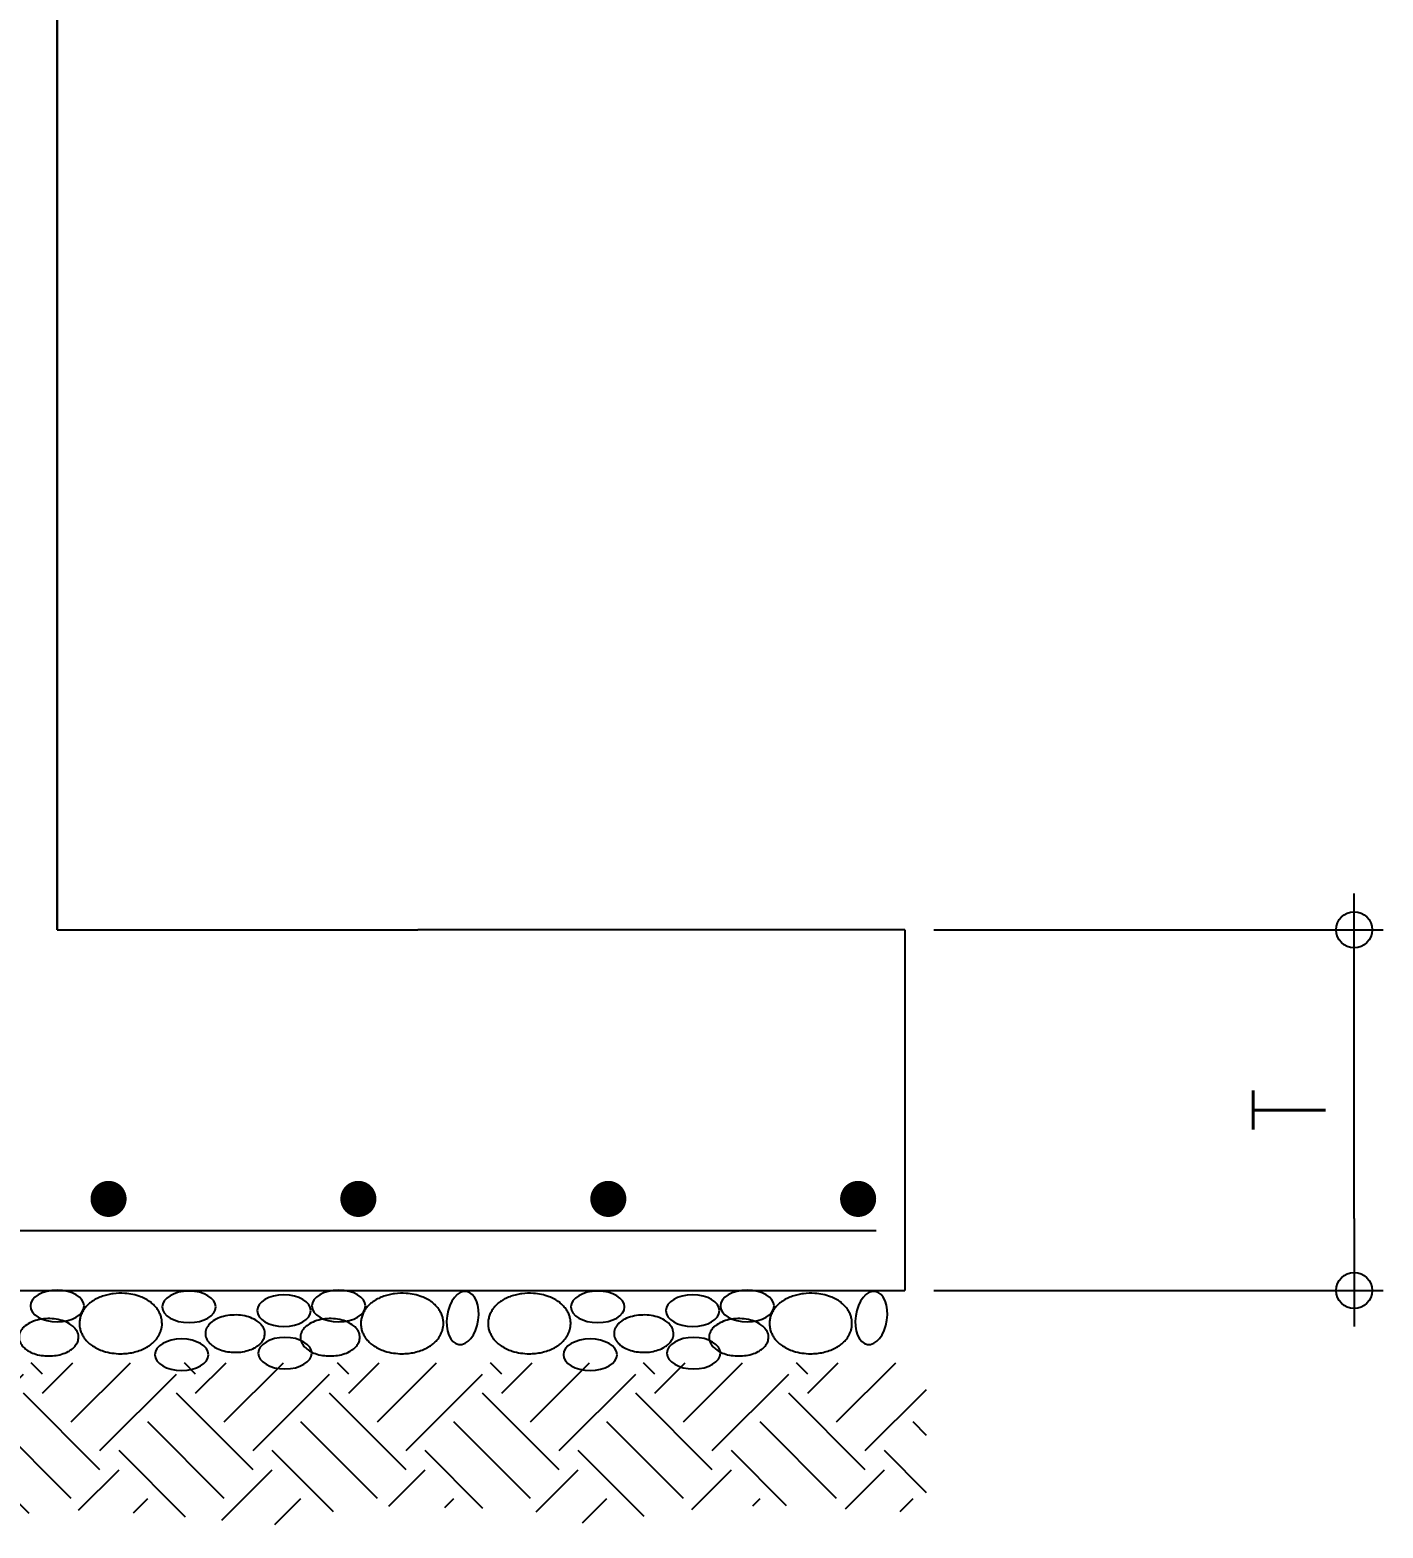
# Model space of a CAD drawing. Header units: millimetres. Extents: x 0 to 4240, y 0 to 8360.
# Drawn here: x 2257 to 3194, y 3997 to 5035 of the extents above; entities that cross this region are included whole.
import ezdxf

# ---------------------------------------------------------------- set-up
doc = ezdxf.new("R2010")
doc.units = ezdxf.units.MM
doc.linetypes.add('BOTTOM', pattern=[4.2, 1.2, -0.2, 1.2, -0.2, 1.2, -0.2])
doc.linetypes.add('CENTER2', pattern=[1.125, 0.75, -0.125, 0.125, -0.125])
for name, color, linetype in [('3G', 3, 'Continuous'), ('BOTTOM BAR', 5, 'BOTTOM'), ('DIM', 8, 'Continuous'), ('SHE', 8, 'Continuous')]:
    doc.layers.add(name, color=color, linetype=linetype)
doc.styles.add('ROMANS', font='romans.shx', dxfattribs={"width": 0.9})
doc.dimstyles.new('DIM20', dxfattribs={"dimscale": 20, "dimtxt": 2.5, "dimasz": 2.5, "dimexe": 1, "dimexo": 1, "dimgap": 1, "dimtad": 1, "dimdec": 0, "dimzin": 0, "dimdsep": 46, "dimtxsty": 'ROMANS', "dimblk": 'DIM1', "dimcen": 1, "dimclrd": 8, "dimclre": 8, "dimclrt": 3, "dimadec": 0, "dimazin": 0, "dimtfac": 1, "dimtdec": 0, "dimtofl": 0, "dimtmove": 0, "dimatfit": 3, "dimfxl": 1, "dimtolj": 1, "dimtzin": 0, "dimarcsym": 0})

# ---------------------------------------------------------------- blocks, each defined once
blk = doc.blocks.new('DIM1')
at = {"color": 0}
blk.add_line((-1, 0), (0.5, 0), dxfattribs=at)
at = {"color": 3}
blk.add_circle((0, 0), 0.25, dxfattribs=at)
blk = doc.blocks.new('*D10')
at = {"layer": 'DEFPOINTS', "color": 0, "transparency": 16777216}
for p in [(2863.1, 4411.7), (3174.4, 4411.7), (2863.1, 4161.7)]:
    blk.add_point(p, dxfattribs=at)
at = {"layer": 'DIM', "color": 8, "lineweight": -2, "transparency": 16777216}
for p, q in [((2883.1, 4411.7), (3194.4, 4411.7)), ((3174.4, 4211.7), (3174.4, 4361.7)), ((2883.1, 4161.7), (3194.4, 4161.7))]:
    blk.add_line(p, q, dxfattribs=at)
at = {"layer": 'DIM', "color": 8, "lineweight": -2, "transparency": 16777216, "xscale": 50, "yscale": 50, "zscale": 50}
for p, rotation in [((3174.4, 4411.7), 90), ((3174.4, 4161.7), 270)]:
    blk.add_blockref('DIM1', p, dxfattribs=dict(at, rotation=rotation))
at = {"layer": 'DIM', "color": 3, "transparency": 16777216, "insert": (3129.4, 4286.7), "char_height": 50, "attachment_point": 5, "rotation": 90, "style": 'ROMANS'}
blk.add_mtext('\\A1;T', dxfattribs=at)

msp = doc.modelspace()

# ---------------------------------------------------------------- hatches: boundary and pattern name
at = {"layer": 'SHE'}
h = msp.add_hatch(dxfattribs=at)
h.set_pattern_fill('EARTH', color=256, scale=300, angle=45, style=0)
h.set_pattern_definition([(45, (-9998.44, 67584.24), (7e-15, 106.06602), [75, -75]), (45, (-10018.33, 67604.126), (7e-15, 106.06602), [75, -75]), (45, (-10038.22, 67624.01), (7e-15, 106.06602), [75, -75]), (135, (-10038.22, 67637.27), (-106.06602, 1e-14), [75, -75]), (135, (-10018.33, 67657.16), (-106.06602, 1e-14), [75, -75]), (135, (-9998.44, 67677.05), (-106.06602, 1e-14), [75, -75])])
h.paths.add_polyline_path([(2878.1, 4111.6), (1428.1, 4111.6), (1428.1, 4007.6), (1569.1, 4015.1), (1683.1, 4007.6), (1872.1, 3997.1), (1921.6, 4012.6), (2033.1, 4007.6), (2147.1, 3999.6), (2299.6, 4010.1), (2426.6, 3999.6), (2486.6, 4012.6), (2600.6, 4010.1), (2644.6, 3999.6), (2732.6, 4012.6), (2779.1, 4012.6), (2878.1, 4007.6)])

# ---------------------------------------------------------------- linework, layer by layer
at = {"layer": '3G'}
for p, q in [((2275.6, 5653.4), (2275.6, 4411.7)), ((2275.6, 4411.7), (2275.6, 5405.4)), ((2275.6, 4411.7), (2525.6, 4411.7)), ((2863.1, 4411.7), (2525.6, 4411.7)), ((2863.1, 4411.7), (2863.1, 4161.7)), ((1413.1, 4161.7), (2863.1, 4161.7))]:
    msp.add_line(p, q, dxfattribs=at)
at = {"layer": '3G', "linetype": 'CENTER2'}
msp.add_line((2275.6, 4411.7), (2275.6, 5405.4), dxfattribs=at)
at = {"layer": 'BOTTOM BAR'}
msp.add_line((1433.1, 4203.2), (2843.1, 4203.2), dxfattribs=at)
at = {"layer": 'BOTTOM BAR', "color": 3, "const_width": 12.5, "flags": 128}
for points in [[(2317.5, 4225.2, -1), (2305, 4225.2, -1)], [(2490.6, 4225.2, -1), (2478.1, 4225.2, -1)], [(2663.8, 4225.2, -1), (2651.3, 4225.2, -1)], [(2824.4, 4225.2, 1), (2836.9, 4225.2, 1)]]:
    msp.add_lwpolyline(points, format="xyb", close=True, dxfattribs=at)
at = {"layer": 'SHE', "extrusion": (0, 0, -1)}
for centre, major_axis in [((2275.7, 4151), (18.6, 0)), ((2367, 4150.4), (18.6, 0)), ((2432.8, 4147.8), (18.6, 0)), ((2470.7, 4151), (18.6, 0)), ((2556.6, 4142.7), (2.7, 18.4)), ((2650.2, 4150.4), (18.6, 0)), ((2716, 4147.8), (18.6, 0)), ((2753.8, 4151), (18.6, 0)), ((2839.8, 4142.7), (2.7, 18.4)), ((2361.9, 4117.2), (18.6, 0)), ((2433.5, 4118.3), (18.6, 0)), ((2645, 4117.2), (18.6, 0)), ((2716.7, 4118.3), (18.6, 0))]:
    msp.add_ellipse(centre, major_axis=major_axis, ratio=0.587736, dxfattribs=at)
at = {"layer": 'SHE'}
for points, knots in [([(2348.3, 4138.9), (2348.3, 4138.1), (2348.3, 4137.4), (2348.1, 4136), (2347.9, 4135.2), (2347.5, 4133.9), (2347.3, 4133.2), (2346.8, 4131.9), (2346.5, 4131.2), (2345.8, 4130), (2345.4, 4129.5), (2344.5, 4128.1), (2343.9, 4127.4), (2342.5, 4126), (2341.8, 4125.3), (2340.4, 4124.1), (2339.7, 4123.6), (2338.1, 4122.6), (2337.3, 4122.1), (2335.2, 4121.1), (2333.9, 4120.5), (2331.2, 4119.6), (2329.8, 4119.2), (2326.9, 4118.5), (2325.5, 4118.3), (2322.6, 4118), (2321.1, 4117.9), (2317.6, 4117.9), (2315.6, 4118.1), (2311.6, 4118.7), (2309.7, 4119.1), (2306.4, 4120.2), (2305.1, 4120.7), (2302.5, 4121.9), (2301.3, 4122.6), (2299.2, 4124), (2298.3, 4124.6), (2296.7, 4126.1), (2295.9, 4126.9), (2294.6, 4128.5), (2294.1, 4129.2), (2293.1, 4130.8), (2292.7, 4131.6), (2292, 4133.4), (2291.7, 4134.3), (2291.3, 4136.2), (2291.1, 4137.2), (2291, 4139.2), (2291.1, 4140.2), (2291.4, 4142.1), (2291.6, 4143.1), (2292.2, 4144.9), (2292.6, 4145.8), (2293.4, 4147.5), (2293.9, 4148.3), (2295, 4149.7), (2295.5, 4150.4), (2296.7, 4151.7), (2297.4, 4152.3), (2298.7, 4153.4), (2299.4, 4153.9), (2301.2, 4155.1), (2302.3, 4155.7), (2304.6, 4156.9), (2305.8, 4157.3), (2308.2, 4158.2), (2309.4, 4158.5), (2311.9, 4159.1), (2313.2, 4159.3), (2317.1, 4159.8), (2319.8, 4159.9), (2324.3, 4159.6), (2326.2, 4159.4), (2329.9, 4158.6), (2331.7, 4158.1), (2334.7, 4156.9), (2335.9, 4156.4), (2338.2, 4155.1), (2339.4, 4154.4), (2341.3, 4152.9), (2342.1, 4152.2), (2343.6, 4150.7), (2344.3, 4149.9), (2345.4, 4148.3), (2345.9, 4147.6), (2346.7, 4146), (2347.1, 4145.1), (2347.7, 4143.4), (2347.9, 4142.5), (2348.2, 4140.6), (2348.3, 4139.8), (2348.3, 4138.9)], [0, 0, 0, 0, 0.07869, 0.07869, 0.157379, 0.157379, 0.236069, 0.236069, 0.314758, 0.314758, 0.393448, 0.393448, 0.508265, 0.508265, 0.623082, 0.623082, 0.737899, 0.737899, 0.852716, 0.852716, 1.032712, 1.032712, 1.212707, 1.212707, 1.392702, 1.392702, 1.572698, 1.572698, 1.820421, 1.820421, 2.068144, 2.068144, 2.246144, 2.246144, 2.424143, 2.424143, 2.558963, 2.558963, 2.693782, 2.693782, 2.799799, 2.799799, 2.905816, 2.905816, 3.011833, 3.011833, 3.11785, 3.11785, 3.223867, 3.223867, 3.329884, 3.329884, 3.435901, 3.435901, 3.541917, 3.541917, 3.647934, 3.647934, 3.753951, 3.753951, 3.859968, 3.859968, 4.020034, 4.020034, 4.1801, 4.1801, 4.340166, 4.340166, 4.500233, 4.500233, 4.824777, 4.824777, 5.056931, 5.056931, 5.289085, 5.289085, 5.457336, 5.457336, 5.625587, 5.625587, 5.753271, 5.753271, 5.880955, 5.880955, 5.983374, 5.983374, 6.085792, 6.085792, 6.18821, 6.18821, 6.283185, 6.283185, 6.283185, 6.283185]), ([(2543.3, 4138.9), (2543.3, 4138.1), (2543.2, 4137.4), (2543, 4136), (2542.9, 4135.2), (2542.5, 4133.9), (2542.3, 4133.2), (2541.7, 4131.9), (2541.4, 4131.2), (2540.8, 4130), (2540.4, 4129.5), (2539.4, 4128.1), (2538.8, 4127.4), (2537.5, 4126), (2536.8, 4125.3), (2535.4, 4124.1), (2534.6, 4123.6), (2533.1, 4122.6), (2532.3, 4122.1), (2530.2, 4121.1), (2528.9, 4120.5), (2526.1, 4119.6), (2524.7, 4119.2), (2521.9, 4118.5), (2520.5, 4118.3), (2517.6, 4118), (2516.1, 4117.9), (2512.6, 4117.9), (2510.6, 4118.1), (2506.6, 4118.7), (2504.6, 4119.1), (2501.4, 4120.2), (2500.1, 4120.7), (2497.5, 4121.9), (2496.2, 4122.6), (2494.2, 4124), (2493.3, 4124.6), (2491.6, 4126.1), (2490.9, 4126.9), (2489.6, 4128.5), (2489, 4129.2), (2488.1, 4130.8), (2487.7, 4131.6), (2486.9, 4133.4), (2486.7, 4134.3), (2486.2, 4136.2), (2486.1, 4137.2), (2486, 4139.2), (2486.1, 4140.2), (2486.3, 4142.1), (2486.6, 4143.1), (2487.2, 4144.9), (2487.5, 4145.8), (2488.4, 4147.5), (2488.9, 4148.3), (2489.9, 4149.7), (2490.5, 4150.4), (2491.7, 4151.7), (2492.4, 4152.3), (2493.7, 4153.4), (2494.4, 4153.9), (2496.1, 4155.1), (2497.3, 4155.7), (2499.6, 4156.9), (2500.7, 4157.3), (2503.2, 4158.2), (2504.4, 4158.5), (2506.9, 4159.1), (2508.2, 4159.3), (2512.1, 4159.8), (2514.8, 4159.9), (2519.3, 4159.6), (2521.2, 4159.4), (2524.8, 4158.6), (2526.6, 4158.1), (2529.6, 4156.9), (2530.9, 4156.4), (2533.2, 4155.1), (2534.4, 4154.4), (2536.3, 4152.9), (2537.1, 4152.2), (2538.5, 4150.7), (2539.2, 4149.9), (2540.4, 4148.3), (2540.9, 4147.6), (2541.7, 4146), (2542.1, 4145.1), (2542.7, 4143.4), (2542.9, 4142.5), (2543.2, 4140.6), (2543.3, 4139.8), (2543.3, 4138.9)], [0, 0, 0, 0, 0.07869, 0.07869, 0.157379, 0.157379, 0.236069, 0.236069, 0.314758, 0.314758, 0.393448, 0.393448, 0.508265, 0.508265, 0.623082, 0.623082, 0.737899, 0.737899, 0.852716, 0.852716, 1.032712, 1.032712, 1.212707, 1.212707, 1.392702, 1.392702, 1.572698, 1.572698, 1.820421, 1.820421, 2.068144, 2.068144, 2.246144, 2.246144, 2.424143, 2.424143, 2.558963, 2.558963, 2.693782, 2.693782, 2.799799, 2.799799, 2.905816, 2.905816, 3.011833, 3.011833, 3.11785, 3.11785, 3.223867, 3.223867, 3.329884, 3.329884, 3.435901, 3.435901, 3.541917, 3.541917, 3.647934, 3.647934, 3.753951, 3.753951, 3.859968, 3.859968, 4.020034, 4.020034, 4.1801, 4.1801, 4.340166, 4.340166, 4.500233, 4.500233, 4.824777, 4.824777, 5.056931, 5.056931, 5.289085, 5.289085, 5.457336, 5.457336, 5.625587, 5.625587, 5.753271, 5.753271, 5.880955, 5.880955, 5.983374, 5.983374, 6.085792, 6.085792, 6.18821, 6.18821, 6.283185, 6.283185, 6.283185, 6.283185]), ([(2631.5, 4138.9), (2631.5, 4138.1), (2631.4, 4137.4), (2631.2, 4136), (2631.1, 4135.2), (2630.7, 4133.9), (2630.5, 4133.2), (2629.9, 4131.9), (2629.6, 4131.2), (2629, 4130), (2628.6, 4129.5), (2627.6, 4128.1), (2627, 4127.4), (2625.7, 4126), (2625, 4125.3), (2623.6, 4124.1), (2622.8, 4123.6), (2621.3, 4122.6), (2620.5, 4122.1), (2618.4, 4121.1), (2617.1, 4120.5), (2614.3, 4119.6), (2612.9, 4119.2), (2610.1, 4118.5), (2608.7, 4118.3), (2605.7, 4118), (2604.3, 4117.9), (2600.8, 4117.9), (2598.8, 4118.1), (2594.8, 4118.7), (2592.8, 4119.1), (2589.6, 4120.2), (2588.2, 4120.7), (2585.7, 4121.9), (2584.4, 4122.6), (2582.3, 4124), (2581.5, 4124.6), (2579.8, 4126.1), (2579, 4126.9), (2577.8, 4128.5), (2577.2, 4129.2), (2576.3, 4130.8), (2575.9, 4131.6), (2575.1, 4133.4), (2574.8, 4134.3), (2574.4, 4136.2), (2574.3, 4137.2), (2574.2, 4139.2), (2574.3, 4140.2), (2574.5, 4142.1), (2574.8, 4143.1), (2575.3, 4144.9), (2575.7, 4145.8), (2576.6, 4147.5), (2577.1, 4148.3), (2578.1, 4149.7), (2578.7, 4150.4), (2579.9, 4151.7), (2580.5, 4152.3), (2581.9, 4153.4), (2582.6, 4153.9), (2584.3, 4155.1), (2585.4, 4155.7), (2587.7, 4156.9), (2588.9, 4157.3), (2591.3, 4158.2), (2592.6, 4158.5), (2595.1, 4159.1), (2596.4, 4159.3), (2600.3, 4159.8), (2603, 4159.9), (2607.5, 4159.6), (2609.4, 4159.4), (2613, 4158.6), (2614.8, 4158.1), (2617.8, 4156.9), (2619, 4156.4), (2621.4, 4155.1), (2622.5, 4154.4), (2624.5, 4152.9), (2625.2, 4152.2), (2626.7, 4150.7), (2627.4, 4149.9), (2628.6, 4148.3), (2629.1, 4147.6), (2629.9, 4146), (2630.3, 4145.1), (2630.9, 4143.4), (2631.1, 4142.5), (2631.4, 4140.6), (2631.5, 4139.8), (2631.5, 4138.9)], [0, 0, 0, 0, 0.07869, 0.07869, 0.157379, 0.157379, 0.236069, 0.236069, 0.314758, 0.314758, 0.393448, 0.393448, 0.508265, 0.508265, 0.623082, 0.623082, 0.737899, 0.737899, 0.852716, 0.852716, 1.032712, 1.032712, 1.212707, 1.212707, 1.392702, 1.392702, 1.572698, 1.572698, 1.820421, 1.820421, 2.068144, 2.068144, 2.246144, 2.246144, 2.424143, 2.424143, 2.558963, 2.558963, 2.693782, 2.693782, 2.799799, 2.799799, 2.905816, 2.905816, 3.011833, 3.011833, 3.11785, 3.11785, 3.223867, 3.223867, 3.329884, 3.329884, 3.435901, 3.435901, 3.541917, 3.541917, 3.647934, 3.647934, 3.753951, 3.753951, 3.859968, 3.859968, 4.020034, 4.020034, 4.1801, 4.1801, 4.340166, 4.340166, 4.500233, 4.500233, 4.824777, 4.824777, 5.056931, 5.056931, 5.289085, 5.289085, 5.457336, 5.457336, 5.625587, 5.625587, 5.753271, 5.753271, 5.880955, 5.880955, 5.983374, 5.983374, 6.085792, 6.085792, 6.18821, 6.18821, 6.283185, 6.283185, 6.283185, 6.283185]), ([(2826.4, 4138.9), (2826.4, 4138.1), (2826.4, 4137.4), (2826.2, 4136), (2826, 4135.2), (2825.7, 4133.9), (2825.4, 4133.2), (2824.9, 4131.9), (2824.6, 4131.2), (2823.9, 4130), (2823.6, 4129.5), (2822.6, 4128.1), (2822, 4127.4), (2820.7, 4126), (2820, 4125.3), (2818.5, 4124.1), (2817.8, 4123.6), (2816.2, 4122.6), (2815.4, 4122.1), (2813.3, 4121.1), (2812, 4120.5), (2809.3, 4119.6), (2807.9, 4119.2), (2805.1, 4118.5), (2803.6, 4118.3), (2800.7, 4118), (2799.2, 4117.9), (2795.8, 4117.9), (2793.7, 4118.1), (2789.8, 4118.7), (2787.8, 4119.1), (2784.5, 4120.2), (2783.2, 4120.7), (2780.6, 4121.9), (2779.4, 4122.6), (2777.3, 4124), (2776.4, 4124.6), (2774.8, 4126.1), (2774, 4126.9), (2772.7, 4128.5), (2772.2, 4129.2), (2771.3, 4130.8), (2770.8, 4131.6), (2770.1, 4133.4), (2769.8, 4134.3), (2769.4, 4136.2), (2769.3, 4137.2), (2769.2, 4139.2), (2769.2, 4140.2), (2769.5, 4142.1), (2769.7, 4143.1), (2770.3, 4144.9), (2770.7, 4145.8), (2771.6, 4147.5), (2772, 4148.3), (2773.1, 4149.7), (2773.7, 4150.4), (2774.9, 4151.7), (2775.5, 4152.3), (2776.8, 4153.4), (2777.5, 4153.9), (2779.3, 4155.1), (2780.4, 4155.7), (2782.7, 4156.9), (2783.9, 4157.3), (2786.3, 4158.2), (2787.6, 4158.5), (2790.1, 4159.1), (2791.4, 4159.3), (2795.3, 4159.8), (2797.9, 4159.9), (2802.5, 4159.6), (2804.3, 4159.4), (2808, 4158.6), (2809.8, 4158.1), (2812.8, 4156.9), (2814, 4156.4), (2816.4, 4155.1), (2817.5, 4154.4), (2819.4, 4152.9), (2820.2, 4152.2), (2821.7, 4150.7), (2822.4, 4149.9), (2823.6, 4148.3), (2824, 4147.6), (2824.9, 4146), (2825.2, 4145.1), (2825.8, 4143.4), (2826.1, 4142.5), (2826.4, 4140.6), (2826.4, 4139.8), (2826.4, 4138.9)], [0, 0, 0, 0, 0.07869, 0.07869, 0.157379, 0.157379, 0.236069, 0.236069, 0.314758, 0.314758, 0.393448, 0.393448, 0.508265, 0.508265, 0.623082, 0.623082, 0.737899, 0.737899, 0.852716, 0.852716, 1.032712, 1.032712, 1.212707, 1.212707, 1.392702, 1.392702, 1.572698, 1.572698, 1.820421, 1.820421, 2.068144, 2.068144, 2.246144, 2.246144, 2.424143, 2.424143, 2.558963, 2.558963, 2.693782, 2.693782, 2.799799, 2.799799, 2.905816, 2.905816, 3.011833, 3.011833, 3.11785, 3.11785, 3.223867, 3.223867, 3.329884, 3.329884, 3.435901, 3.435901, 3.541917, 3.541917, 3.647934, 3.647934, 3.753951, 3.753951, 3.859968, 3.859968, 4.020034, 4.020034, 4.1801, 4.1801, 4.340166, 4.340166, 4.500233, 4.500233, 4.824777, 4.824777, 5.056931, 5.056931, 5.289085, 5.289085, 5.457336, 5.457336, 5.625587, 5.625587, 5.753271, 5.753271, 5.880955, 5.880955, 5.983374, 5.983374, 6.085792, 6.085792, 6.18821, 6.18821, 6.283185, 6.283185, 6.283185, 6.283185]), ([(2290.4, 4129.3), (2290.4, 4128.8), (2290.4, 4128.3), (2290.2, 4127.2), (2290, 4126.7), (2289.7, 4125.7), (2289.4, 4125.2), (2288.7, 4124.1), (2288.2, 4123.4), (2287, 4122.1), (2286.4, 4121.5), (2284.9, 4120.4), (2284.1, 4119.8), (2281.8, 4118.7), (2280.3, 4118.1), (2277.1, 4117.1), (2275.4, 4116.8), (2272, 4116.4), (2270.2, 4116.3), (2266.7, 4116.5), (2265, 4116.7), (2261.6, 4117.3), (2260, 4117.8), (2257.1, 4119), (2255.7, 4119.7), (2253.5, 4121.3), (2252.7, 4122), (2251.4, 4123.4), (2250.9, 4124.1), (2250.1, 4125.5), (2249.8, 4126.2), (2249.4, 4127.5), (2249.3, 4128.2), (2249.2, 4129.5), (2249.2, 4130.1), (2249.5, 4131.4), (2249.6, 4132), (2250.1, 4133.2), (2250.4, 4133.8), (2251.2, 4134.9), (2251.6, 4135.4), (2252.5, 4136.4), (2253, 4136.9), (2254.8, 4138.3), (2256.3, 4139.2), (2259.6, 4140.6), (2261.4, 4141.2), (2265.2, 4142), (2267.1, 4142.2), (2271.1, 4142.3), (2273.1, 4142.1), (2276.9, 4141.5), (2278.8, 4141), (2282.2, 4139.8), (2283.8, 4139), (2286.1, 4137.4), (2286.9, 4136.7), (2288.2, 4135.3), (2288.7, 4134.6), (2289.5, 4133.2), (2289.9, 4132.5), (2290.3, 4131.1), (2290.4, 4130.5), (2290.4, 4129.7), (2290.4, 4129.5), (2290.4, 4129.3)], [0, 0, 0, 0, 0.108906, 0.108906, 0.217813, 0.217813, 0.326719, 0.326719, 0.497552, 0.497552, 0.668384, 0.668384, 0.839217, 0.839217, 1.105899, 1.105899, 1.372582, 1.372582, 1.639265, 1.639265, 1.905948, 1.905948, 2.172631, 2.172631, 2.439314, 2.439314, 2.652078, 2.652078, 2.813617, 2.813617, 2.975156, 2.975156, 3.108421, 3.108421, 3.241685, 3.241685, 3.374949, 3.374949, 3.508213, 3.508213, 3.641477, 3.641477, 3.774742, 3.774742, 4.075416, 4.075416, 4.37609, 4.37609, 4.676764, 4.676764, 4.977438, 4.977438, 5.278112, 5.278112, 5.578787, 5.578787, 5.78543, 5.78543, 5.949075, 5.949075, 6.11272, 6.11272, 6.246076, 6.246076, 6.283185, 6.283185, 6.283185, 6.283185]), ([(2419.6, 4131.9), (2419.6, 4131.3), (2419.5, 4130.8), (2419.3, 4129.8), (2419.2, 4129.3), (2418.8, 4128.3), (2418.6, 4127.8), (2417.9, 4126.6), (2417.4, 4125.9), (2416.2, 4124.6), (2415.5, 4124), (2414, 4122.9), (2413.2, 4122.4), (2410.9, 4121.2), (2409.4, 4120.6), (2406.3, 4119.7), (2404.6, 4119.3), (2401.1, 4118.9), (2399.4, 4118.9), (2395.8, 4119), (2394.1, 4119.2), (2390.8, 4119.9), (2389.2, 4120.4), (2386.2, 4121.6), (2384.8, 4122.3), (2382.7, 4123.8), (2381.8, 4124.6), (2380.5, 4126), (2380, 4126.6), (2379.2, 4128), (2378.9, 4128.7), (2378.5, 4130.1), (2378.4, 4130.7), (2378.3, 4132), (2378.4, 4132.7), (2378.6, 4133.9), (2378.8, 4134.5), (2379.2, 4135.7), (2379.6, 4136.3), (2380.3, 4137.4), (2380.7, 4138), (2381.6, 4139), (2382.2, 4139.4), (2384, 4140.9), (2385.5, 4141.8), (2388.7, 4143.2), (2390.5, 4143.7), (2394.3, 4144.5), (2396.3, 4144.7), (2400.2, 4144.8), (2402.2, 4144.7), (2406.1, 4144.1), (2407.9, 4143.6), (2411.3, 4142.3), (2412.9, 4141.5), (2415.2, 4139.9), (2416, 4139.2), (2417.3, 4137.8), (2417.8, 4137.2), (2418.7, 4135.8), (2419, 4135), (2419.4, 4133.7), (2419.5, 4133), (2419.5, 4132.2), (2419.6, 4132), (2419.6, 4131.9)], [0, 0, 0, 0, 0.108906, 0.108906, 0.217813, 0.217813, 0.326719, 0.326719, 0.497552, 0.497552, 0.668384, 0.668384, 0.839217, 0.839217, 1.105899, 1.105899, 1.372582, 1.372582, 1.639265, 1.639265, 1.905948, 1.905948, 2.172631, 2.172631, 2.439314, 2.439314, 2.652078, 2.652078, 2.813617, 2.813617, 2.975156, 2.975156, 3.108421, 3.108421, 3.241685, 3.241685, 3.374949, 3.374949, 3.508213, 3.508213, 3.641477, 3.641477, 3.774742, 3.774742, 4.075416, 4.075416, 4.37609, 4.37609, 4.676764, 4.676764, 4.977438, 4.977438, 5.278112, 5.278112, 5.578787, 5.578787, 5.78543, 5.78543, 5.949075, 5.949075, 6.11272, 6.11272, 6.246076, 6.246076, 6.283185, 6.283185, 6.283185, 6.283185]), ([(2485.4, 4129.3), (2485.4, 4128.8), (2485.3, 4128.3), (2485.2, 4127.2), (2485, 4126.7), (2484.6, 4125.7), (2484.4, 4125.2), (2483.7, 4124.1), (2483.2, 4123.4), (2482, 4122.1), (2481.3, 4121.5), (2479.8, 4120.4), (2479, 4119.8), (2476.8, 4118.7), (2475.3, 4118.1), (2472.1, 4117.1), (2470.4, 4116.8), (2467, 4116.4), (2465.2, 4116.3), (2461.7, 4116.5), (2460, 4116.7), (2456.6, 4117.3), (2455, 4117.8), (2452, 4119), (2450.7, 4119.7), (2448.5, 4121.3), (2447.6, 4122), (2446.3, 4123.4), (2445.9, 4124.1), (2445.1, 4125.5), (2444.7, 4126.2), (2444.4, 4127.5), (2444.2, 4128.2), (2444.2, 4129.5), (2444.2, 4130.1), (2444.4, 4131.4), (2444.6, 4132), (2445.1, 4133.2), (2445.4, 4133.8), (2446.1, 4134.9), (2446.5, 4135.4), (2447.5, 4136.4), (2448, 4136.9), (2449.8, 4138.3), (2451.3, 4139.2), (2454.6, 4140.6), (2456.4, 4141.2), (2460.1, 4142), (2462.1, 4142.2), (2466.1, 4142.3), (2468.1, 4142.1), (2471.9, 4141.5), (2473.8, 4141), (2477.2, 4139.8), (2478.7, 4139), (2481, 4137.4), (2481.9, 4136.7), (2483.2, 4135.3), (2483.7, 4134.6), (2484.5, 4133.2), (2484.8, 4132.5), (2485.2, 4131.1), (2485.3, 4130.5), (2485.4, 4129.7), (2485.4, 4129.5), (2485.4, 4129.3)], [0, 0, 0, 0, 0.108906, 0.108906, 0.217813, 0.217813, 0.326719, 0.326719, 0.497552, 0.497552, 0.668384, 0.668384, 0.839217, 0.839217, 1.105899, 1.105899, 1.372582, 1.372582, 1.639265, 1.639265, 1.905948, 1.905948, 2.172631, 2.172631, 2.439314, 2.439314, 2.652078, 2.652078, 2.813617, 2.813617, 2.975156, 2.975156, 3.108421, 3.108421, 3.241685, 3.241685, 3.374949, 3.374949, 3.508213, 3.508213, 3.641477, 3.641477, 3.774742, 3.774742, 4.075416, 4.075416, 4.37609, 4.37609, 4.676764, 4.676764, 4.977438, 4.977438, 5.278112, 5.278112, 5.578787, 5.578787, 5.78543, 5.78543, 5.949075, 5.949075, 6.11272, 6.11272, 6.246076, 6.246076, 6.283185, 6.283185, 6.283185, 6.283185]), ([(2702.7, 4131.9), (2702.7, 4131.3), (2702.7, 4130.8), (2702.5, 4129.8), (2702.3, 4129.3), (2702, 4128.3), (2701.7, 4127.8), (2701, 4126.6), (2700.5, 4125.9), (2699.3, 4124.6), (2698.6, 4124), (2697.2, 4122.9), (2696.3, 4122.4), (2694.1, 4121.2), (2692.6, 4120.6), (2689.4, 4119.7), (2687.7, 4119.3), (2684.3, 4118.9), (2682.5, 4118.9), (2679, 4119), (2677.3, 4119.2), (2673.9, 4119.9), (2672.3, 4120.4), (2669.4, 4121.6), (2668, 4122.3), (2665.8, 4123.8), (2665, 4124.6), (2663.7, 4126), (2663.2, 4126.6), (2662.4, 4128), (2662.1, 4128.7), (2661.7, 4130.1), (2661.6, 4130.7), (2661.5, 4132), (2661.5, 4132.7), (2661.7, 4133.9), (2661.9, 4134.5), (2662.4, 4135.7), (2662.7, 4136.3), (2663.4, 4137.4), (2663.9, 4138), (2664.8, 4139), (2665.3, 4139.4), (2667.1, 4140.9), (2668.6, 4141.8), (2671.9, 4143.2), (2673.7, 4143.7), (2677.5, 4144.5), (2679.4, 4144.7), (2683.4, 4144.8), (2685.4, 4144.7), (2689.2, 4144.1), (2691.1, 4143.6), (2694.5, 4142.3), (2696.1, 4141.5), (2698.4, 4139.9), (2699.2, 4139.2), (2700.5, 4137.8), (2701, 4137.2), (2701.8, 4135.8), (2702.1, 4135), (2702.5, 4133.7), (2702.7, 4133), (2702.7, 4132.2), (2702.7, 4132), (2702.7, 4131.9)], [0, 0, 0, 0, 0.108906, 0.108906, 0.217813, 0.217813, 0.326719, 0.326719, 0.497552, 0.497552, 0.668384, 0.668384, 0.839217, 0.839217, 1.105899, 1.105899, 1.372582, 1.372582, 1.639265, 1.639265, 1.905948, 1.905948, 2.172631, 2.172631, 2.439314, 2.439314, 2.652078, 2.652078, 2.813617, 2.813617, 2.975156, 2.975156, 3.108421, 3.108421, 3.241685, 3.241685, 3.374949, 3.374949, 3.508213, 3.508213, 3.641477, 3.641477, 3.774742, 3.774742, 4.075416, 4.075416, 4.37609, 4.37609, 4.676764, 4.676764, 4.977438, 4.977438, 5.278112, 5.278112, 5.578787, 5.578787, 5.78543, 5.78543, 5.949075, 5.949075, 6.11272, 6.11272, 6.246076, 6.246076, 6.283185, 6.283185, 6.283185, 6.283185]), ([(2768.6, 4129.3), (2768.6, 4128.8), (2768.5, 4128.3), (2768.3, 4127.2), (2768.2, 4126.7), (2767.8, 4125.7), (2767.6, 4125.2), (2766.9, 4124.1), (2766.4, 4123.4), (2765.2, 4122.1), (2764.5, 4121.5), (2763, 4120.4), (2762.2, 4119.8), (2760, 4118.7), (2758.5, 4118.1), (2755.3, 4117.1), (2753.6, 4116.8), (2750.1, 4116.4), (2748.4, 4116.3), (2744.9, 4116.5), (2743.1, 4116.7), (2739.8, 4117.3), (2738.2, 4117.8), (2735.2, 4119), (2733.8, 4119.7), (2731.7, 4121.3), (2730.8, 4122), (2729.5, 4123.4), (2729, 4124.1), (2728.2, 4125.5), (2727.9, 4126.2), (2727.5, 4127.5), (2727.4, 4128.2), (2727.3, 4129.5), (2727.4, 4130.1), (2727.6, 4131.4), (2727.8, 4132), (2728.3, 4133.2), (2728.6, 4133.8), (2729.3, 4134.9), (2729.7, 4135.4), (2730.6, 4136.4), (2731.2, 4136.9), (2733, 4138.3), (2734.5, 4139.2), (2737.7, 4140.6), (2739.5, 4141.2), (2743.3, 4142), (2745.3, 4142.2), (2749.2, 4142.3), (2751.2, 4142.1), (2755.1, 4141.5), (2756.9, 4141), (2760.3, 4139.8), (2761.9, 4139), (2764.2, 4137.4), (2765, 4136.7), (2766.3, 4135.3), (2766.8, 4134.6), (2767.7, 4133.2), (2768, 4132.5), (2768.4, 4131.1), (2768.5, 4130.5), (2768.6, 4129.7), (2768.6, 4129.5), (2768.6, 4129.3)], [0, 0, 0, 0, 0.108906, 0.108906, 0.217813, 0.217813, 0.326719, 0.326719, 0.497552, 0.497552, 0.668384, 0.668384, 0.839217, 0.839217, 1.105899, 1.105899, 1.372582, 1.372582, 1.639265, 1.639265, 1.905948, 1.905948, 2.172631, 2.172631, 2.439314, 2.439314, 2.652078, 2.652078, 2.813617, 2.813617, 2.975156, 2.975156, 3.108421, 3.108421, 3.241685, 3.241685, 3.374949, 3.374949, 3.508213, 3.508213, 3.641477, 3.641477, 3.774742, 3.774742, 4.075416, 4.075416, 4.37609, 4.37609, 4.676764, 4.676764, 4.977438, 4.977438, 5.278112, 5.278112, 5.578787, 5.578787, 5.78543, 5.78543, 5.949075, 5.949075, 6.11272, 6.11272, 6.246076, 6.246076, 6.283185, 6.283185, 6.283185, 6.283185])]:
    msp.add_open_spline(points, degree=3, knots=knots, dxfattribs=at)

# ---------------------------------------------------------------- dimensions: what is measured, and where the dimension line sits
at = {"layer": 'DIM'}
dim = msp.add_linear_dim(base=(3174.4, 4411.7), p1=(2863.1, 4161.7), p2=(2863.1, 4411.7), angle=90, text='T', dimstyle='DIM20', dxfattribs=at)
dim.commit()
dim.dimension.update_dxf_attribs({"geometry": '*D10', "text_midpoint": (3129.4, 4286.7)})

doc.saveas('drawing.dxf')
